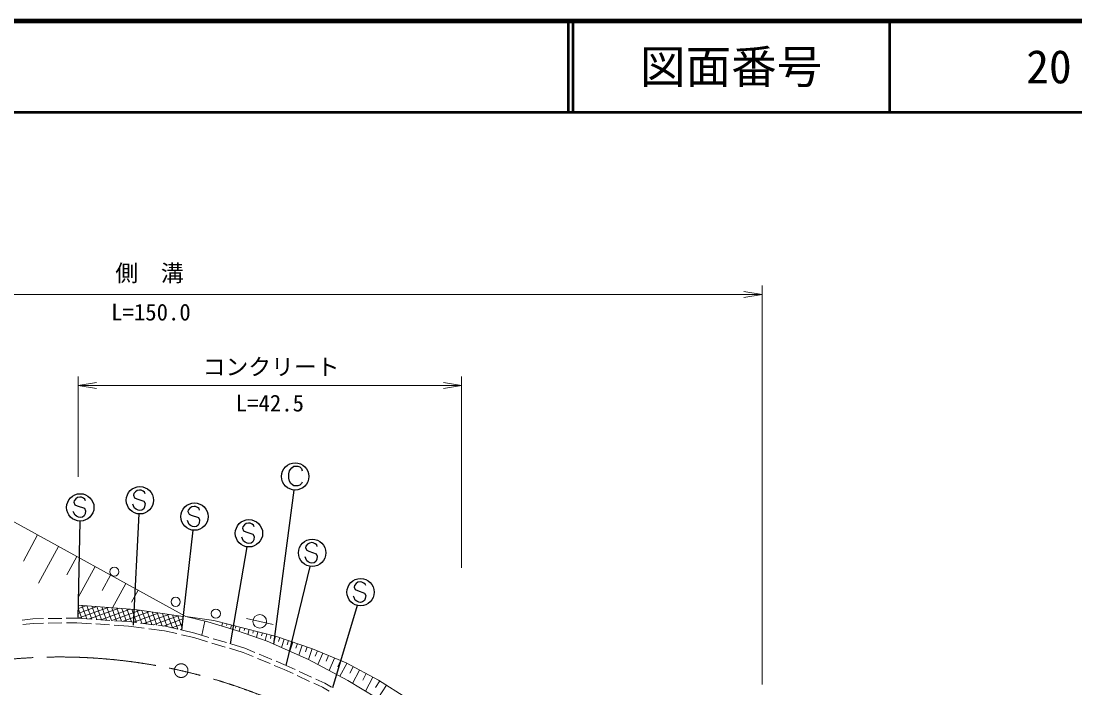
# Model space of a CAD drawing. Units: millimetres, scale not verified. Extents: x 40000 to 680000, y 20000 to 380000.
# Drawn here: x 448714 to 564347, y 306824 to 380000 of the extents above; entities that cross this region are included whole.
import ezdxf
from ezdxf.enums import TextEntityAlignment as Align

# ---------------------------------------------------------------- set-up
doc = ezdxf.new("R2010")
doc.units = ezdxf.units.MM
doc.header["$LTSCALE"] = 1000
doc.linetypes.add('CHAIN', pattern=[18.5, 12, -1.5, 3.5, -1.5])
for name, color, linetype, lineweight in [('M-BMK', 2, 'CHAIN', 13), ('M-STR-HTXT', 7, 'Continuous', 13), ('M-STR-STRC', 7, 'Continuous', 25), ('M-TTL', 2, 'Continuous', 140), ('M-TTL-LINE', 7, 'Continuous', 50), ('M-WORK', 1, 'Continuous', 13)]:
    doc.layers.add(name, color=color, linetype=linetype, lineweight=lineweight)
doc.layers.add('M-TTL-TXT', color=7, linetype='Continuous')
doc.styles.add('ＭＳ ゴシック', font='')
doc.styles.get('ＭＳ ゴシック').set_extended_font_data('MS Gothic')

# ---------------------------------------------------------------- blocks, each defined once
blk = doc.blocks.new('open_arrow')
at = {"color": 0, "linetype": 'Continuous', "lineweight": -2}
blk.add_lwpolyline([(7.5, 1.25), (0, 0), (7.5, -1.25)], dxfattribs=at)

msp = doc.modelspace()

# ---------------------------------------------------------------- hatches: boundary and pattern name
at = {"layer": 'M-WORK'}
h = msp.add_hatch(dxfattribs=at)
h.set_pattern_fill('USER', color=256, style=0, pattern_type=2)
h.set_pattern_definition([(110, (460062, 314721), (-469.846, -171.01), []), (200, (460062, 314721), (171.01, -469.846), [])])
h.paths.add_polyline_path([(466487, 314662), (461187, 315444), (455021, 315898), (454978, 314472), (460563, 314095), (464544, 313590), (466321, 313174)])

# ---------------------------------------------------------------- linework, layer by layer
at = {"layer": 'M-BMK'}
msp.add_circle((466277, 308719), 750, dxfattribs=at)
msp.add_arc((452944, 250219), 60000, 44.54374, 103.46916, dxfattribs=at)
at = {"layer": 'M-STR-HTXT'}
for p, q in [((530012, 307196), (530012, 351000)), ((395834, 350000), (530012, 350000)), ((454978, 330000), (454978, 341000)), ((454978, 340000), (497049, 340000)), ((497049, 320000), (497049, 341000))]:
    msp.add_line(p, q, dxfattribs=at)
at = {"layer": 'M-STR-STRC'}
for p, q in [((478164, 330649), (478245, 330750)), ((478245, 330750), (478417, 330983)), ((478417, 330983), (478650, 331142)), ((478650, 331142), (479068, 331145)), ((479068, 331145), (479311, 331067)), ((479311, 331067), (479477, 330902)), ((479477, 330902), (479564, 330649)), ((478087, 330322), (478164, 330649)), ((478087, 329826), (478087, 330322)), ((478157, 329509), (478087, 329826)), ((461459, 328490), (461262, 328350)), ((461707, 328540), (461459, 328490)), ((461881, 328515), (461707, 328540)), ((462098, 328407), (461881, 328515)), ((462262, 328295), (462098, 328407)), ((478636, 328542), (476426, 311624)), ((478326, 329256), (478157, 329509)), ((478485, 329094), (478326, 329256)), ((478660, 329009), (478485, 329094)), ((479072, 329009), (478660, 329009)), ((479315, 329087), (479072, 329009)), ((479480, 329259), (479315, 329087)), ((479554, 329411), (479480, 329259)), ((454525, 327368), (454501, 327198)), ((454718, 327576), (454525, 327368)), ((454915, 327716), (454718, 327576)), ((455164, 327766), (454915, 327716)), ((455337, 327741), (455164, 327766)), ((455554, 327633), (455337, 327741)), ((455719, 327521), (455554, 327633)), ((455770, 327353), (455719, 327521)), ((461069, 328142), (461045, 327972)), ((461045, 327972), (461174, 327698)), ((461262, 328350), (461069, 328142)), ((461174, 327698), (461400, 327588)), ((461400, 327588), (462198, 327306)), ((462198, 327306), (462319, 327047)), ((462314, 328127), (462262, 328295)), ((454505, 326036), (454446, 326201)), ((454501, 327198), (454630, 326924)), ((454630, 326924), (454856, 326814)), ((454856, 326814), (455655, 326532)), ((455655, 326532), (455775, 326273)), ((455775, 326273), (455730, 325932)), ((461049, 326810), (460990, 326975)), ((461175, 326543), (461049, 326810)), ((461330, 326433), (461175, 326543)), ((461549, 326320), (461330, 326433)), ((461729, 326295), (461549, 326320)), ((461981, 326338), (461729, 326295)), ((462168, 326482), (461981, 326338)), ((462274, 326706), (462168, 326482)), ((462319, 327047), (462274, 326706)), ((467050, 326348), (467026, 326178)), ((467026, 326178), (467154, 325904)), ((467243, 326556), (467050, 326348)), ((467439, 326695), (467243, 326556)), ((467688, 326746), (467439, 326695)), ((467862, 326721), (467688, 326746)), ((468078, 326612), (467862, 326721)), ((468243, 326501), (468078, 326612)), ((468295, 326333), (468243, 326501)), ((454631, 325769), (454505, 326036)), ((454786, 325659), (454631, 325769)), ((455005, 325546), (454786, 325659)), ((454978, 314472), (455212, 325139)), ((455186, 325521), (455005, 325546)), ((455437, 325564), (455186, 325521)), ((455624, 325708), (455437, 325564)), ((455730, 325932), (455624, 325708)), ((461052, 313702), (461682, 325914)), ((467030, 325015), (466971, 325180)), ((467156, 324749), (467030, 325015)), ((467154, 325904), (467381, 325794)), ((467381, 325794), (468179, 325511)), ((468179, 325511), (468300, 325253)), ((468300, 325253), (468255, 324911)), ((467546, 324131), (466321, 313174)), ((467310, 324639), (467156, 324749)), ((467530, 324526), (467310, 324639)), ((467710, 324501), (467530, 324526)), ((467961, 324544), (467710, 324501)), ((468149, 324688), (467961, 324544)), ((468255, 324911), (468149, 324688)), ((473031, 324519), (473007, 324348)), ((473007, 324348), (473135, 324075)), ((473224, 324727), (473031, 324519)), ((473135, 324075), (473362, 323964)), ((473420, 324866), (473224, 324727)), ((473362, 323964), (474160, 323682)), ((473669, 324916), (473420, 324866)), ((473843, 324892), (473669, 324916)), ((474059, 324783), (473843, 324892)), ((474224, 324671), (474059, 324783)), ((474276, 324504), (474224, 324671)), ((473010, 323186), (472952, 323351)), ((473137, 322920), (473010, 323186)), ((473291, 322809), (473137, 322920)), ((473511, 322697), (473291, 322809)), ((473691, 322671), (473511, 322697)), ((473942, 322714), (473691, 322671)), ((474130, 322858), (473942, 322714)), ((474236, 323082), (474130, 322858)), ((474160, 323682), (474280, 323423)), ((474280, 323423), (474236, 323082)), ((480351, 322720), (480154, 322581)), ((480600, 322770), (480351, 322720)), ((480774, 322746), (480600, 322770)), ((480990, 322637), (480774, 322746)), ((481155, 322525), (480990, 322637)), ((471683, 311659), (473514, 322303)), ((479962, 322373), (479938, 322202)), ((479938, 322202), (480066, 321929)), ((480154, 322581), (479962, 322373)), ((480066, 321929), (480292, 321818)), ((480292, 321818), (481091, 321536)), ((481091, 321536), (481211, 321277)), ((481206, 322358), (481155, 322525)), ((479941, 321040), (479883, 321205)), ((480067, 320773), (479941, 321040)), ((480222, 320663), (480067, 320773)), ((480441, 320551), (480222, 320663)), ((480622, 320525), (480441, 320551)), ((480873, 320568), (480622, 320525)), ((481060, 320712), (480873, 320568)), ((481167, 320936), (481060, 320712)), ((481211, 321277), (481167, 320936)), ((477799, 309294), (480428, 320159)), ((485282, 318063), (485258, 317893)), ((485474, 318271), (485282, 318063)), ((485671, 318411), (485474, 318271)), ((485920, 318461), (485671, 318411)), ((486094, 318436), (485920, 318461)), ((486310, 318328), (486094, 318436)), ((486475, 318216), (486310, 318328)), ((486526, 318049), (486475, 318216)), ((485261, 316731), (485203, 316896)), ((485258, 317893), (485386, 317619)), ((485386, 317619), (485613, 317509)), ((485613, 317509), (486411, 317227)), ((486411, 317227), (486531, 316968)), ((486531, 316968), (486487, 316627)), ((485578, 315885), (482869, 306839)), ((485387, 316464), (485261, 316731)), ((485542, 316354), (485387, 316464)), ((485761, 316241), (485542, 316354)), ((485942, 316216), (485761, 316241)), ((486193, 316259), (485942, 316216)), ((486380, 316403), (486193, 316259)), ((486487, 316627), (486380, 316403))]:
    msp.add_line(p, q, dxfattribs=at)
for centre in [(478780, 330035), (478780, 330035), (461755, 327413), (455212, 326639), (467736, 325618), (473717, 323789), (480648, 321643), (485968, 317334)]:
    msp.add_circle(centre, 1500, dxfattribs=at)
at = {"layer": 'M-TTL'}
msp.add_line((680000, 380000), (40000, 380000), dxfattribs=at)
at = {"layer": 'M-TTL-LINE'}
for p, q in [((508747, 380000), (508747, 370000)), ((509247, 380000), (509247, 370000)), ((543997, 380000), (543997, 370000)), ((40000, 370000), (680000, 370000))]:
    msp.add_line(p, q, dxfattribs=at)
at = {"layer": 'M-WORK'}
for p, q in [((444675, 326811), (466805, 314673)), ((450503, 323615), (448973, 320745)), ((452815, 322347), (450607, 318321)), ((454828, 321243), (453724, 319230)), ((456840, 320139), (454989, 316763)), ((458528, 319213), (457602, 317525)), ((460216, 318287), (458755, 315623)), ((461548, 317557), (460818, 316224)), ((455021, 315898), (454978, 314472)), ((461187, 315444), (455021, 315898)), ((466487, 314662), (461187, 315444)), ((466487, 314662), (466321, 313174)), ((466805, 314673), (469861, 314217)), ((466805, 314673), (469210, 314080)), ((448841, 314267), (449993, 314410)), ((448899, 313771), (450027, 313910)), ((449993, 314410), (451171, 314427)), ((450027, 313910), (451181, 313927)), ((451671, 314434), (453170, 314456)), ((451681, 313934), (453181, 313956)), ((453670, 314464), (454848, 314481)), ((453681, 313964), (454835, 313981)), ((454835, 313981), (456428, 313873)), ((454848, 314481), (456459, 314372)), ((456927, 313839), (458423, 313739)), ((456958, 314339), (458454, 314238)), ((458922, 313705), (460515, 313597)), ((458953, 314204), (460563, 314095)), ((460515, 313597), (462237, 313379)), ((460563, 314095), (461314, 314000)), ((461810, 313937), (463298, 313748)), ((463794, 313685), (464544, 313590)), ((464544, 313590), (465924, 313267)), ((468547, 312602), (468883, 314161)), ((469210, 314080), (472337, 313111)), ((469861, 314217), (476725, 312482)), ((470830, 313972), (470738, 313607)), ((471315, 313849), (471269, 313667)), ((471800, 313727), (471695, 313310)), ((472285, 313604), (472232, 313396)), ((472769, 313482), (472648, 313003)), ((474907, 314128), (473442, 314450)), ((474907, 314128), (476367, 313784)), ((462733, 313316), (464455, 313097)), ((464455, 313097), (465815, 312779)), ((466301, 312665), (467661, 312347)), ((466410, 313153), (467790, 312830)), ((467661, 312347), (469181, 311890)), ((467790, 312830), (469329, 312367)), ((469808, 312223), (471245, 311791)), ((472337, 313111), (475715, 311938)), ((473254, 313359), (473194, 313120)), ((473739, 313237), (473597, 312674)), ((474224, 313114), (474152, 312833)), ((474708, 312991), (474545, 312344)), ((475193, 312869), (475111, 312545)), ((475678, 312746), (475493, 312015)), ((476163, 312624), (476070, 312258)), ((476647, 312501), (476426, 311624)), ((476725, 312482), (480695, 311123)), ((477122, 312346), (476976, 311918)), ((469659, 311746), (471096, 311314)), ((471575, 311170), (473094, 310713)), ((471723, 311647), (473263, 311184)), ((473263, 311184), (474377, 310720)), ((475715, 311938), (480249, 309937)), ((477595, 312184), (477276, 311249)), ((478068, 312022), (477909, 311555)), ((478542, 311860), (478194, 310844)), ((479050, 311686), (478876, 311178)), ((479558, 311512), (479180, 310409)), ((480109, 311324), (479921, 310772)), ((480661, 311135), (480251, 309936)), ((480695, 311123), (484369, 309560)), ((473094, 310713), (474192, 310255)), ((474654, 310063), (476038, 309486)), ((474839, 310527), (476223, 309951)), ((480249, 309937), (484581, 307638)), ((481245, 310889), (480997, 310306)), ((481828, 310641), (481293, 309383)), ((482457, 310373), (482189, 309744)), ((483086, 310106), (482505, 308740)), ((476500, 309294), (477598, 308836)), ((476685, 309758), (477799, 309294)), ((477598, 308836), (478563, 308389)), ((477799, 309294), (478780, 308839)), ((483769, 309815), (483478, 309132)), ((484449, 309518), (483702, 308104)), ((484369, 309560), (487950, 307668)), ((485155, 309144), (484782, 308438)), ((485862, 308771), (485097, 307324)), ((479016, 308178), (480377, 307547)), ((479233, 308629), (480594, 307998)), ((481048, 307788), (482028, 307333)), ((484581, 307638), (487723, 305731)), ((486585, 308389), (486203, 307666)), ((487308, 308007), (486499, 306474)), ((488069, 307591), (487601, 306862)), ((487950, 307668), (491046, 305682)), ((480831, 307337), (481796, 306890)), ((481796, 306890), (482536, 306455)), ((482028, 307333), (482781, 306891)), ((488798, 307124), (487851, 305647))]:
    msp.add_line(p, q, dxfattribs=at)
for centre, radius in [((458957, 319579), 500), ((465673, 316268), 500), ((470082, 314978), 500), ((474907, 314128), 750)]:
    msp.add_circle(centre, radius, dxfattribs=at)

# ---------------------------------------------------------------- block references
at = {"layer": 'M-STR-HTXT', "xscale": 267, "yscale": 267, "rotation": 180}
for p in [(530012, 350000), (497049, 340000)]:
    msp.add_blockref('open_arrow', p, dxfattribs=at)
at = {"layer": 'M-STR-HTXT', "xscale": 267, "yscale": 267}
msp.add_blockref('open_arrow', (454978, 340000), dxfattribs=at)

# ---------------------------------------------------------------- texts
at = {"layer": 'M-STR-HTXT', "style": 'ＭＳ ゴシック'}
for s, p in [('側\u3000溝', (462805, 352347)), ('コンクリート', (476146, 342059))]:
    msp.add_text(s, height=1833, dxfattribs=at).set_placement(p, align=Align.MIDDLE_CENTER)
for s, p in [('L=150.0', (462963, 346594)), ('L=42.5', (476014, 336610))]:
    msp.add_text(s, height=1833, dxfattribs=at).set_placement(p, align=Align.BOTTOM_CENTER)
at = {"layer": 'M-TTL-TXT', "style": 'ＭＳ ゴシック'}
for s, p in [('図面番号', (526622, 375000)), ('20', (561497, 375000))]:
    msp.add_text(s, height=3666, dxfattribs=at).set_placement(p, align=Align.MIDDLE_CENTER)

doc.saveas('drawing.dxf')
